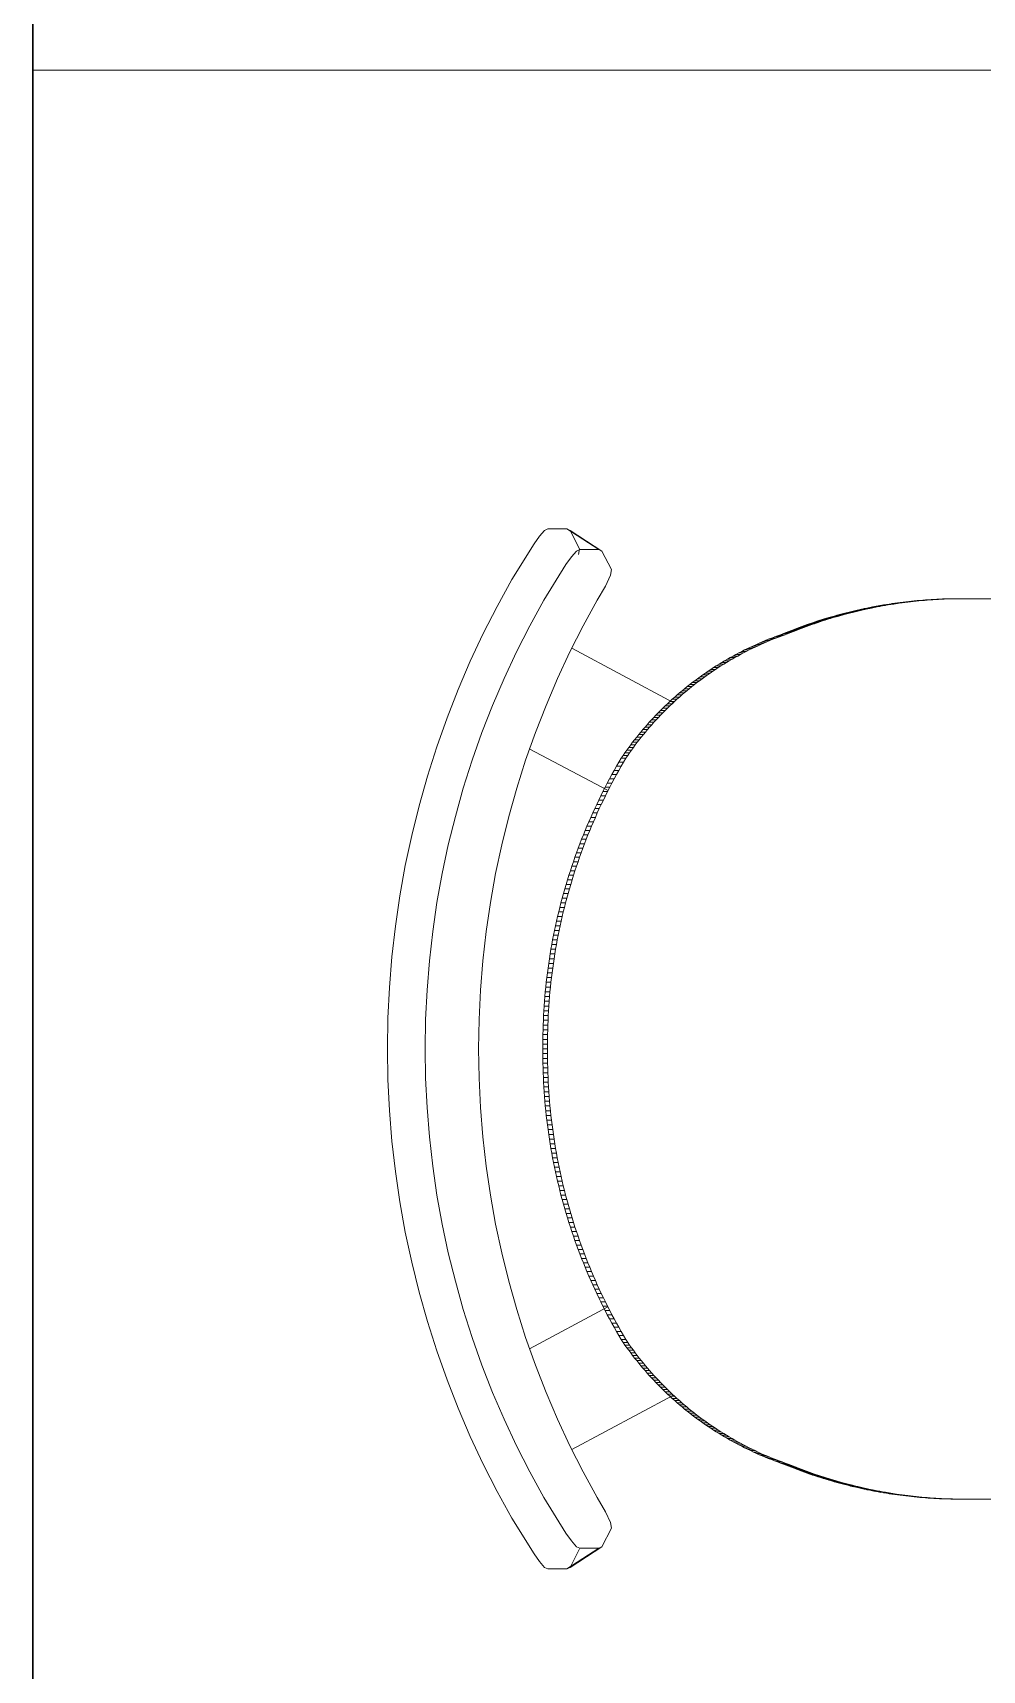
# Model space of a CAD drawing. Header units: metres. Extents: x 14591 to 15202, y 5442 to 5571.
# Drawn here: x 14881.513 to 14881.906, y 5553.738 to 5554.416 of the extents above; entities that cross this region are included whole.
import ezdxf

# ---------------------------------------------------------------- set-up
doc = ezdxf.new("R2010")
doc.units = ezdxf.units.M
doc.header["$MEASUREMENT"] = 0
doc.layers.add('Level 4', color=7, linetype='Continuous', lineweight=0)
doc.layers.add('Стены', color=7, linetype='Continuous', lineweight=13)

# ---------------------------------------------------------------- blocks, each defined once
blk = doc.blocks.new('*U50')
at = {"layer": 'Стены', "color": 7, "linetype": 'Continuous', "lineweight": 0}
blk.add_line((-0.95002, -0.33505), (1.02998, -0.33505), dxfattribs=at)
blk = doc.blocks.new('STUL24')
at = {"layer": 'Level 4', "color": 7, "linetype": 'Continuous', "lineweight": 0}
for p, q in [((-5.074, 43.504), (-6.332, 43.319)), ((-3.81, 43.648), (-5.074, 43.504)), ((-2.543, 43.751), (-3.81, 43.648)), ((-1.272, 43.813), (-2.543, 43.751)), ((0, 43.833), (-1.272, 43.813)), ((1.272, 43.813), (0, 43.833)), ((2.543, 43.751), (1.272, 43.813)), ((3.81, 43.648), (2.543, 43.751)), ((5.074, 43.504), (3.81, 43.648)), ((6.332, 43.319), (5.074, 43.504)), ((-8.825, 42.828), (-10.058, 42.522)), ((-7.583, 43.094), (-8.825, 42.828)), ((-6.332, 43.319), (-7.583, 43.094)), ((7.583, 43.094), (6.332, 43.319)), ((8.825, 42.828), (7.583, 43.094)), ((10.058, 42.522), (8.825, 42.828)), ((-11.28, 42.177), (-12.489, 41.792)), ((-10.058, 42.522), (-11.28, 42.177)), ((-4.849, 41.959), (-3.641, 42.096)), ((-3.641, 42.096), (-2.43, 42.194)), ((-2.43, 42.194), (-1.216, 42.253)), ((-1.216, 42.253), (0, 42.273)), ((0, 42.273), (1.216, 42.253)), ((1.216, 42.253), (2.43, 42.194)), ((2.43, 42.194), (3.641, 42.096)), ((3.641, 42.096), (4.849, 41.959)), ((11.28, 42.177), (10.058, 42.522)), ((12.489, 41.792), (11.28, 42.177)), ((-13.685, 41.368), (-14.865, 40.905)), ((-12.489, 41.792), (-13.685, 41.368)), ((-9.613, 41.023), (-8.435, 41.315)), ((-8.435, 41.315), (-7.247, 41.568)), ((-7.247, 41.568), (-6.051, 41.783)), ((-6.051, 41.783), (-4.849, 41.959)), ((4.849, 41.959), (6.051, 41.783)), ((6.051, 41.783), (7.247, 41.568)), ((7.247, 41.568), (8.435, 41.315)), ((8.435, 41.315), (9.613, 41.023)), ((13.685, 41.368), (12.489, 41.792)), ((14.865, 40.905), (13.685, 41.368)), ((-14.865, 40.905), (-16.029, 40.405)), ((-11.937, 40.327), (-10.781, 40.694)), ((-10.781, 40.694), (-9.613, 41.023)), ((9.613, 41.023), (10.781, 40.694)), ((10.781, 40.694), (11.937, 40.327)), ((16.029, 40.405), (14.865, 40.905)), ((-16.029, 40.405), (-17.176, 39.867)), ((-13.08, 39.923), (-11.937, 40.327)), ((-3.641, 39.885), (-2.43, 39.984)), ((-2.43, 39.984), (-1.216, 40.042)), ((-1.216, 40.042), (0, 40.062)), ((0, 40.062), (1.216, 40.042)), ((1.216, 40.042), (2.43, 39.984)), ((2.43, 39.984), (3.641, 39.885)), ((11.937, 40.327), (13.08, 39.923)), ((17.176, 39.867), (16.029, 40.405)), ((-18.303, 39.292), (-19.41, 38.681)), ((-17.176, 39.867), (-18.303, 39.292)), ((-15.321, 39.005), (-14.208, 39.482)), ((-14.208, 39.482), (-13.08, 39.923)), ((-8.435, 39.104), (-7.247, 39.357)), ((-7.247, 39.357), (-6.051, 39.572)), ((-6.051, 39.572), (-4.849, 39.748)), ((-4.849, 39.748), (-3.641, 39.885)), ((3.641, 39.885), (4.849, 39.748)), ((4.849, 39.748), (6.051, 39.572)), ((6.051, 39.572), (7.247, 39.357)), ((7.247, 39.357), (8.435, 39.104)), ((13.08, 39.923), (14.208, 39.482)), ((14.208, 39.482), (15.321, 39.005)), ((18.303, 39.292), (17.176, 39.867)), ((19.41, 38.681), (18.303, 39.292)), ((-19.41, 38.681), (-20.89, 37.768)), ((-16.418, 38.492), (-15.321, 39.005)), ((-10.781, 38.483), (-9.613, 38.812)), ((-9.613, 38.812), (-8.435, 39.104)), ((8.435, 39.104), (9.613, 38.812)), ((9.613, 38.812), (10.781, 38.483)), ((15.321, 39.005), (16.418, 38.492)), ((19.41, 38.681), (20.89, 37.768)), ((-18.555, 37.362), (-17.496, 37.944)), ((-17.496, 37.944), (-16.418, 38.492)), ((-13.08, 37.712), (-11.937, 38.116)), ((-10.672, 34.716), (-12.401, 37.952)), ((-11.937, 38.116), (-10.781, 38.483)), ((10.693, 34.7), (12.409, 37.967)), ((10.781, 38.483), (11.937, 38.116)), ((11.937, 38.116), (13.08, 37.712)), ((16.418, 38.492), (17.496, 37.944)), ((17.496, 37.944), (18.555, 37.362)), ((-21.443, 37.332), (-21.502, 37.196)), ((-21.207, 37.539), (-21.443, 37.332)), ((-20.89, 37.768), (-21.207, 37.539)), ((-18.555, 37.362), (-20.035, 36.449)), ((-15.321, 36.794), (-14.208, 37.271)), ((-14.208, 37.271), (-13.08, 37.712)), ((-2.754, 37.261), (-2.95, 37.238)), ((-2.558, 37.282), (-2.754, 37.261)), ((-2.754, 37.07), (-2.754, 37.261)), ((-2.362, 37.301), (-2.558, 37.282)), ((-2.558, 37.09), (-2.558, 37.282)), ((-2.165, 37.319), (-2.362, 37.301)), ((-2.362, 37.11), (-2.362, 37.301)), ((-1.969, 37.335), (-2.165, 37.319)), ((-2.165, 37.127), (-2.165, 37.319)), ((-1.772, 37.349), (-1.969, 37.335)), ((-1.969, 37.143), (-1.969, 37.335)), ((-1.576, 37.361), (-1.772, 37.349)), ((-1.772, 37.158), (-1.772, 37.349)), ((-1.379, 37.372), (-1.576, 37.361)), ((-1.576, 37.17), (-1.576, 37.361)), ((-1.182, 37.382), (-1.379, 37.372)), ((-1.379, 37.181), (-1.379, 37.372)), ((-0.985, 37.389), (-1.182, 37.382)), ((-1.182, 37.19), (-1.182, 37.382)), ((-0.788, 37.395), (-0.985, 37.389)), ((-0.985, 37.198), (-0.985, 37.389)), ((-0.591, 37.399), (-0.788, 37.395)), ((-0.788, 37.204), (-0.788, 37.395)), ((-0.394, 37.402), (-0.591, 37.399)), ((-0.591, 37.208), (-0.591, 37.399)), ((-0.197, 37.403), (-0.394, 37.402)), ((-0.394, 37.211), (-0.394, 37.402)), ((0, 37.402), (-0.197, 37.403)), ((-0.197, 37.212), (-0.197, 37.403)), ((0.197, 37.403), (0, 37.402)), ((0, 37.211), (0, 37.402)), ((0.394, 37.402), (0.197, 37.403)), ((0.197, 37.212), (0.197, 37.403)), ((0.591, 37.399), (0.394, 37.402)), ((0.394, 37.211), (0.394, 37.402)), ((0.788, 37.395), (0.591, 37.399)), ((0.591, 37.208), (0.591, 37.399)), ((0.985, 37.389), (0.788, 37.395)), ((0.788, 37.204), (0.788, 37.395)), ((1.182, 37.382), (0.985, 37.389)), ((0.985, 37.198), (0.985, 37.389)), ((1.379, 37.372), (1.182, 37.382)), ((1.182, 37.19), (1.182, 37.382)), ((1.576, 37.361), (1.379, 37.372)), ((1.379, 37.181), (1.379, 37.372)), ((1.772, 37.349), (1.576, 37.361)), ((1.576, 37.17), (1.576, 37.361)), ((1.969, 37.335), (1.772, 37.349)), ((1.772, 37.158), (1.772, 37.349)), ((2.165, 37.319), (1.969, 37.335)), ((1.969, 37.143), (1.969, 37.335)), ((2.362, 37.301), (2.165, 37.319)), ((2.165, 37.127), (2.165, 37.319)), ((2.558, 37.282), (2.362, 37.301)), ((2.362, 37.11), (2.362, 37.301)), ((2.754, 37.261), (2.558, 37.282)), ((2.558, 37.09), (2.558, 37.282)), ((2.95, 37.238), (2.754, 37.261)), ((2.754, 37.069), (2.754, 37.261)), ((13.08, 37.712), (14.208, 37.271)), ((14.208, 37.271), (15.321, 36.794)), ((18.555, 37.362), (20.035, 36.449)), ((20.89, 37.768), (21.207, 37.539)), ((21.207, 37.539), (21.443, 37.332)), ((21.443, 37.332), (21.502, 37.196)), ((-21.502, 37.196), (-21.502, 36.41)), ((-16.418, 36.281), (-15.321, 36.794)), ((-6.236, 36.602), (-6.426, 36.55)), ((-6.045, 36.653), (-6.236, 36.602)), ((-6.236, 36.411), (-6.236, 36.602)), ((-5.854, 36.702), (-6.045, 36.653)), ((-6.045, 36.461), (-6.045, 36.653)), ((-5.663, 36.749), (-5.854, 36.702)), ((-5.854, 36.51), (-5.854, 36.702)), ((-5.471, 36.794), (-5.663, 36.749)), ((-5.663, 36.557), (-5.663, 36.749)), ((-5.471, 36.603), (-5.663, 36.557)), ((-5.279, 36.838), (-5.471, 36.794)), ((-5.471, 36.603), (-5.471, 36.794)), ((-5.279, 36.647), (-5.471, 36.603)), ((-5.087, 36.881), (-5.279, 36.838)), ((-5.279, 36.647), (-5.279, 36.838)), ((-5.087, 36.689), (-5.279, 36.647)), ((-4.894, 36.921), (-5.087, 36.881)), ((-5.087, 36.689), (-5.087, 36.881)), ((-4.894, 36.73), (-5.087, 36.689)), ((-4.701, 36.961), (-4.894, 36.921)), ((-4.894, 36.73), (-4.894, 36.921)), ((-4.701, 36.769), (-4.894, 36.73)), ((-4.507, 36.998), (-4.701, 36.961)), ((-4.701, 36.769), (-4.701, 36.961)), ((-4.507, 36.807), (-4.701, 36.769)), ((-4.314, 37.034), (-4.507, 36.998)), ((-4.507, 36.807), (-4.507, 36.998)), ((-4.314, 36.843), (-4.507, 36.807)), ((-4.119, 37.068), (-4.314, 37.034)), ((-4.314, 36.843), (-4.314, 37.034)), ((-4.119, 36.877), (-4.314, 36.843)), ((-3.925, 37.1), (-4.119, 37.068)), ((-4.119, 36.877), (-4.119, 37.068)), ((-3.925, 36.909), (-4.119, 36.877)), ((-3.73, 37.131), (-3.925, 37.1)), ((-3.925, 36.909), (-3.925, 37.1)), ((-3.73, 36.94), (-3.925, 36.909)), ((-3.536, 37.16), (-3.73, 37.131)), ((-3.73, 36.94), (-3.73, 37.131)), ((-3.536, 36.969), (-3.73, 36.94)), ((-3.34, 37.188), (-3.536, 37.16)), ((-3.536, 36.969), (-3.536, 37.16)), ((-3.34, 36.997), (-3.536, 36.969)), ((-3.145, 37.214), (-3.34, 37.188)), ((-3.34, 36.997), (-3.34, 37.188)), ((-3.145, 37.023), (-3.34, 36.997)), ((-2.95, 37.238), (-3.145, 37.214)), ((-3.145, 37.023), (-3.145, 37.214)), ((-2.95, 37.047), (-3.145, 37.023)), ((-2.95, 37.047), (-2.95, 37.238)), ((-2.754, 37.07), (-2.95, 37.047)), ((-2.558, 37.09), (-2.754, 37.07)), ((-2.362, 37.11), (-2.558, 37.09)), ((-2.165, 37.127), (-2.362, 37.11)), ((-1.969, 37.143), (-2.165, 37.127)), ((-1.772, 37.158), (-1.969, 37.143)), ((-1.576, 37.17), (-1.772, 37.158)), ((-1.379, 37.181), (-1.576, 37.17)), ((-1.182, 37.19), (-1.379, 37.181)), ((-0.985, 37.198), (-1.182, 37.19)), ((-0.788, 37.204), (-0.985, 37.198)), ((-0.591, 37.208), (-0.788, 37.204)), ((-0.394, 37.211), (-0.591, 37.208)), ((-0.197, 37.212), (-0.394, 37.211)), ((0, 37.211), (-0.197, 37.212)), ((0.197, 37.212), (0, 37.211)), ((0.394, 37.211), (0.197, 37.212)), ((0.591, 37.208), (0.394, 37.211)), ((0.788, 37.204), (0.591, 37.208)), ((0.985, 37.198), (0.788, 37.204)), ((1.182, 37.19), (0.985, 37.198)), ((1.379, 37.181), (1.182, 37.19)), ((1.576, 37.17), (1.379, 37.181)), ((1.772, 37.158), (1.576, 37.17)), ((1.969, 37.143), (1.772, 37.158)), ((2.165, 37.127), (1.969, 37.143)), ((2.362, 37.11), (2.165, 37.127)), ((2.558, 37.09), (2.362, 37.11)), ((2.754, 37.069), (2.558, 37.09)), ((2.95, 37.047), (2.754, 37.069)), ((3.145, 37.214), (2.95, 37.238)), ((2.95, 37.047), (2.95, 37.238)), ((3.145, 37.023), (2.95, 37.047)), ((3.34, 37.188), (3.145, 37.214)), ((3.145, 37.023), (3.145, 37.214)), ((3.34, 36.997), (3.145, 37.023)), ((3.536, 37.16), (3.34, 37.188)), ((3.34, 36.997), (3.34, 37.188)), ((3.536, 36.969), (3.34, 36.997)), ((3.73, 37.131), (3.536, 37.16)), ((3.536, 36.969), (3.536, 37.16)), ((3.73, 36.94), (3.536, 36.969)), ((3.925, 37.1), (3.73, 37.131)), ((3.73, 36.94), (3.73, 37.131)), ((3.925, 36.909), (3.73, 36.94)), ((4.119, 37.068), (3.925, 37.1)), ((3.925, 36.909), (3.925, 37.1)), ((4.119, 36.877), (3.925, 36.909)), ((4.314, 37.034), (4.119, 37.068)), ((4.119, 36.877), (4.119, 37.068)), ((4.314, 36.843), (4.119, 36.877)), ((4.507, 36.998), (4.314, 37.034)), ((4.314, 36.843), (4.314, 37.034)), ((4.507, 36.807), (4.314, 36.843)), ((4.701, 36.961), (4.507, 36.998)), ((4.507, 36.807), (4.507, 36.998)), ((4.701, 36.769), (4.507, 36.807)), ((4.894, 36.921), (4.701, 36.961)), ((4.701, 36.769), (4.701, 36.961)), ((4.894, 36.73), (4.701, 36.769)), ((5.087, 36.881), (4.894, 36.921)), ((4.894, 36.73), (4.894, 36.921)), ((5.087, 36.689), (4.894, 36.73)), ((5.279, 36.838), (5.087, 36.881)), ((5.087, 36.689), (5.087, 36.881)), ((5.279, 36.647), (5.087, 36.689)), ((5.471, 36.794), (5.279, 36.838)), ((5.279, 36.647), (5.279, 36.838)), ((5.471, 36.603), (5.279, 36.647)), ((5.663, 36.749), (5.471, 36.794)), ((5.471, 36.603), (5.471, 36.794)), ((5.663, 36.557), (5.471, 36.603)), ((5.854, 36.702), (5.663, 36.749)), ((5.663, 36.557), (5.663, 36.749)), ((6.045, 36.653), (5.854, 36.702)), ((5.854, 36.51), (5.854, 36.702)), ((6.236, 36.602), (6.045, 36.653)), ((6.045, 36.461), (6.045, 36.653)), ((6.426, 36.55), (6.236, 36.602)), ((6.236, 36.411), (6.236, 36.602)), ((15.321, 36.794), (16.418, 36.281)), ((21.502, 37.196), (21.502, 36.41)), ((-21.502, 36.41), (-21.443, 36.277)), ((-21.502, 36.41), (-20.647, 35.091)), ((-21.443, 36.277), (-20.677, 35.886)), ((-21.443, 36.277), (-20.588, 34.958)), ((-20.588, 36.014), (-20.647, 35.877)), ((-20.352, 36.22), (-20.588, 36.014)), ((-20.035, 36.449), (-20.352, 36.22)), ((-17.496, 35.733), (-16.418, 36.281)), ((-14.335, 32.022), (-16.57, 36.204)), ((-8.299, 35.941), (-8.483, 35.872)), ((-8.114, 36.009), (-8.299, 35.941)), ((-8.299, 35.75), (-8.299, 35.941)), ((-7.928, 36.076), (-8.114, 36.009)), ((-8.114, 35.818), (-8.114, 36.009)), ((-7.742, 36.14), (-7.928, 36.076)), ((-7.928, 35.884), (-7.928, 36.076)), ((-7.742, 35.949), (-7.928, 35.884)), ((-7.556, 36.204), (-7.742, 36.14)), ((-7.742, 35.949), (-7.742, 36.14)), ((-7.556, 36.013), (-7.742, 35.949)), ((-7.369, 36.265), (-7.556, 36.204)), ((-7.556, 36.013), (-7.556, 36.204)), ((-7.369, 36.074), (-7.556, 36.013)), ((-7.181, 36.326), (-7.369, 36.265)), ((-7.369, 36.074), (-7.369, 36.265)), ((-7.181, 36.134), (-7.369, 36.074)), ((-6.993, 36.384), (-7.181, 36.326)), ((-7.181, 36.134), (-7.181, 36.326)), ((-6.993, 36.193), (-7.181, 36.134)), ((-6.804, 36.441), (-6.993, 36.384)), ((-6.993, 36.193), (-6.993, 36.384)), ((-6.804, 36.25), (-6.993, 36.193)), ((-6.615, 36.496), (-6.804, 36.441)), ((-6.804, 36.25), (-6.804, 36.441)), ((-6.615, 36.305), (-6.804, 36.25)), ((-6.426, 36.55), (-6.615, 36.496)), ((-6.615, 36.305), (-6.615, 36.496)), ((-6.426, 36.359), (-6.615, 36.305)), ((-6.426, 36.359), (-6.426, 36.55)), ((-6.236, 36.411), (-6.426, 36.359)), ((-6.045, 36.461), (-6.236, 36.411)), ((-5.854, 36.51), (-6.045, 36.461)), ((-5.663, 36.557), (-5.854, 36.51)), ((5.854, 36.51), (5.663, 36.557)), ((6.045, 36.461), (5.854, 36.51)), ((6.236, 36.411), (6.045, 36.461)), ((6.426, 36.359), (6.236, 36.411)), ((6.615, 36.496), (6.426, 36.55)), ((6.426, 36.359), (6.426, 36.55)), ((6.615, 36.305), (6.426, 36.359)), ((6.804, 36.441), (6.615, 36.496)), ((6.615, 36.305), (6.615, 36.496)), ((6.804, 36.25), (6.615, 36.305)), ((6.993, 36.384), (6.804, 36.441)), ((6.804, 36.25), (6.804, 36.441)), ((6.993, 36.193), (6.804, 36.25)), ((7.181, 36.326), (6.993, 36.384)), ((6.993, 36.193), (6.993, 36.384)), ((7.181, 36.134), (6.993, 36.193)), ((7.369, 36.265), (7.181, 36.326)), ((7.181, 36.134), (7.181, 36.326)), ((7.369, 36.074), (7.181, 36.134)), ((7.556, 36.204), (7.369, 36.265)), ((7.369, 36.074), (7.369, 36.265)), ((7.556, 36.013), (7.369, 36.074)), ((7.742, 36.14), (7.556, 36.204)), ((7.556, 36.013), (7.556, 36.204)), ((7.742, 35.949), (7.556, 36.013)), ((7.928, 36.076), (7.742, 36.14)), ((7.742, 35.949), (7.742, 36.14)), ((7.928, 35.884), (7.742, 35.949)), ((8.114, 36.009), (7.928, 36.076)), ((7.928, 35.884), (7.928, 36.076)), ((8.299, 35.941), (8.114, 36.009)), ((8.114, 35.818), (8.114, 36.009)), ((8.483, 35.872), (8.299, 35.941)), ((8.299, 35.75), (8.299, 35.941)), ((14.314, 31.984), (16.57, 36.205)), ((16.418, 36.281), (17.496, 35.733)), ((20.035, 36.449), (20.352, 36.22)), ((20.352, 36.22), (20.588, 36.014)), ((20.677, 35.886), (20.441, 35.923)), ((21.443, 36.277), (20.588, 34.958)), ((20.588, 36.014), (20.647, 35.877)), ((21.502, 36.41), (20.647, 35.091)), ((21.443, 36.277), (20.677, 35.886)), ((21.502, 36.41), (21.443, 36.277)), ((-20.647, 35.877), (-20.647, 35.091)), ((-18.555, 35.151), (-17.496, 35.733)), ((-9.935, 35.259), (-10.114, 35.176)), ((-9.756, 35.341), (-9.935, 35.259)), ((-9.935, 35.068), (-9.935, 35.259)), ((-9.576, 35.422), (-9.756, 35.341)), ((-9.756, 35.15), (-9.756, 35.341)), ((-9.576, 35.23), (-9.756, 35.15)), ((-9.396, 35.5), (-9.576, 35.422)), ((-9.576, 35.23), (-9.576, 35.422)), ((-9.396, 35.309), (-9.576, 35.23)), ((-9.214, 35.578), (-9.396, 35.5)), ((-9.396, 35.309), (-9.396, 35.5)), ((-9.214, 35.387), (-9.396, 35.309)), ((-9.033, 35.654), (-9.214, 35.578)), ((-9.214, 35.387), (-9.214, 35.578)), ((-9.033, 35.462), (-9.214, 35.387)), ((-8.85, 35.728), (-9.033, 35.654)), ((-9.033, 35.462), (-9.033, 35.654)), ((-8.85, 35.537), (-9.033, 35.462)), ((-8.667, 35.8), (-8.85, 35.728)), ((-8.85, 35.537), (-8.85, 35.728)), ((-8.667, 35.609), (-8.85, 35.537)), ((-8.483, 35.872), (-8.667, 35.8)), ((-8.667, 35.609), (-8.667, 35.8)), ((-8.483, 35.68), (-8.667, 35.609)), ((-8.483, 35.68), (-8.483, 35.872)), ((-8.299, 35.75), (-8.483, 35.68)), ((-8.114, 35.818), (-8.299, 35.75)), ((-7.928, 35.884), (-8.114, 35.818)), ((8.114, 35.818), (7.928, 35.884)), ((8.299, 35.75), (8.114, 35.818)), ((8.483, 35.68), (8.299, 35.75)), ((8.667, 35.8), (8.483, 35.872)), ((8.483, 35.68), (8.483, 35.872)), ((8.667, 35.609), (8.483, 35.68)), ((8.85, 35.728), (8.667, 35.8)), ((8.667, 35.609), (8.667, 35.8)), ((8.85, 35.537), (8.667, 35.609)), ((9.033, 35.654), (8.85, 35.728)), ((8.85, 35.537), (8.85, 35.728)), ((9.033, 35.462), (8.85, 35.537)), ((9.214, 35.578), (9.033, 35.654)), ((9.033, 35.462), (9.033, 35.654)), ((9.214, 35.387), (9.033, 35.462)), ((9.396, 35.5), (9.214, 35.578)), ((9.214, 35.387), (9.214, 35.578)), ((9.396, 35.309), (9.214, 35.387)), ((9.576, 35.422), (9.396, 35.5)), ((9.396, 35.309), (9.396, 35.5)), ((9.576, 35.23), (9.396, 35.309)), ((9.756, 35.341), (9.576, 35.422)), ((9.576, 35.23), (9.576, 35.422)), ((9.756, 35.15), (9.576, 35.23)), ((9.935, 35.259), (9.756, 35.341)), ((9.756, 35.15), (9.756, 35.341)), ((10.114, 35.176), (9.935, 35.259)), ((9.935, 35.068), (9.935, 35.259)), ((17.496, 35.733), (18.555, 35.151)), ((20.647, 35.877), (20.647, 35.091)), ((-20.647, 35.091), (-20.588, 34.958)), ((-20.588, 34.958), (-19.822, 34.567)), ((-19.822, 34.567), (-19.586, 34.604)), ((-19.586, 34.604), (-19.144, 34.815)), ((-19.144, 34.815), (-18.555, 35.151)), ((-11.342, 34.55), (-11.514, 34.455)), ((-11.169, 34.644), (-11.342, 34.55)), ((-11.342, 34.359), (-11.342, 34.55)), ((-10.995, 34.736), (-11.169, 34.644)), ((-11.169, 34.453), (-11.169, 34.644)), ((-10.995, 34.545), (-11.169, 34.453)), ((-10.82, 34.827), (-10.995, 34.736)), ((-10.995, 34.545), (-10.995, 34.736)), ((-10.82, 34.636), (-10.995, 34.545)), ((-10.645, 34.917), (-10.82, 34.827)), ((-10.82, 34.636), (-10.82, 34.827)), ((-10.645, 34.725), (-10.82, 34.636)), ((-10.468, 35.005), (-10.645, 34.917)), ((-10.645, 34.725), (-10.645, 34.917)), ((-10.468, 34.813), (-10.645, 34.725)), ((-10.291, 35.091), (-10.468, 35.005)), ((-10.468, 34.813), (-10.468, 35.005)), ((-10.291, 34.9), (-10.468, 34.813)), ((-10.114, 35.176), (-10.291, 35.091)), ((-10.291, 34.9), (-10.291, 35.091)), ((-10.114, 34.985), (-10.291, 34.9)), ((-10.114, 34.985), (-10.114, 35.176)), ((-9.935, 35.068), (-10.114, 34.985)), ((-9.756, 35.15), (-9.935, 35.068)), ((9.935, 35.068), (9.756, 35.15)), ((10.114, 34.985), (9.935, 35.068)), ((10.291, 35.091), (10.114, 35.176)), ((10.114, 34.985), (10.114, 35.176)), ((10.291, 34.9), (10.114, 34.985)), ((10.468, 35.005), (10.291, 35.091)), ((10.291, 34.9), (10.291, 35.091)), ((10.468, 34.813), (10.291, 34.9)), ((10.645, 34.917), (10.468, 35.005)), ((10.468, 34.813), (10.468, 35.005)), ((10.645, 34.725), (10.468, 34.813)), ((10.82, 34.827), (10.645, 34.917)), ((10.645, 34.725), (10.645, 34.917)), ((10.82, 34.636), (10.645, 34.725)), ((10.995, 34.736), (10.82, 34.827)), ((10.82, 34.636), (10.82, 34.827)), ((10.995, 34.545), (10.82, 34.636)), ((11.169, 34.644), (10.995, 34.736)), ((10.995, 34.545), (10.995, 34.736)), ((11.169, 34.453), (10.995, 34.545)), ((11.342, 34.55), (11.169, 34.644)), ((11.169, 34.453), (11.169, 34.644)), ((11.514, 34.455), (11.342, 34.55)), ((11.342, 34.359), (11.342, 34.55)), ((19.144, 34.815), (18.555, 35.151)), ((19.586, 34.604), (19.144, 34.815)), ((19.822, 34.567), (19.586, 34.604)), ((20.588, 34.958), (19.822, 34.567)), ((20.647, 35.091), (20.588, 34.958)), ((-12.358, 33.929), (-12.466, 33.85)), ((-12.248, 34.007), (-12.358, 33.929)), ((-12.358, 33.738), (-12.358, 33.929)), ((-12.138, 34.084), (-12.248, 34.007)), ((-12.248, 33.816), (-12.248, 34.007)), ((-12.138, 33.893), (-12.248, 33.816)), ((-12.026, 34.16), (-12.138, 34.084)), ((-12.138, 33.893), (-12.138, 34.084)), ((-12.026, 33.969), (-12.138, 33.893)), ((-11.857, 34.26), (-12.026, 34.16)), ((-12.026, 33.969), (-12.026, 34.16)), ((-11.857, 34.068), (-12.026, 33.969)), ((-11.686, 34.358), (-11.857, 34.26)), ((-11.857, 34.068), (-11.857, 34.26)), ((-11.686, 34.167), (-11.857, 34.068)), ((-11.514, 34.455), (-11.686, 34.358)), ((-11.686, 34.167), (-11.686, 34.358)), ((-11.514, 34.263), (-11.686, 34.167)), ((-11.514, 34.263), (-11.514, 34.455)), ((-11.342, 34.359), (-11.514, 34.263)), ((-11.169, 34.453), (-11.342, 34.359)), ((11.342, 34.359), (11.169, 34.453)), ((11.514, 34.263), (11.342, 34.359)), ((11.686, 34.358), (11.514, 34.455)), ((11.514, 34.263), (11.514, 34.455)), ((11.686, 34.167), (11.514, 34.263)), ((11.857, 34.26), (11.686, 34.358)), ((11.686, 34.167), (11.686, 34.358)), ((11.857, 34.068), (11.686, 34.167)), ((12.026, 34.16), (11.857, 34.26)), ((11.857, 34.068), (11.857, 34.26)), ((12.026, 33.969), (11.857, 34.068)), ((12.138, 34.084), (12.026, 34.16)), ((12.026, 33.969), (12.026, 34.16)), ((12.138, 33.893), (12.026, 33.969)), ((12.248, 34.007), (12.138, 34.084)), ((12.138, 33.893), (12.138, 34.084)), ((12.248, 33.816), (12.138, 33.893)), ((12.358, 33.929), (12.248, 34.007)), ((12.248, 33.816), (12.248, 34.007)), ((12.466, 33.85), (12.358, 33.929)), ((12.358, 33.738), (12.358, 33.929)), ((-13.205, 33.265), (-13.307, 33.177)), ((-13.102, 33.351), (-13.205, 33.265)), ((-13.205, 33.073), (-13.205, 33.265)), ((-12.998, 33.437), (-13.102, 33.351)), ((-13.102, 33.16), (-13.102, 33.351)), ((-12.998, 33.246), (-13.102, 33.16)), ((-12.893, 33.522), (-12.998, 33.437)), ((-12.998, 33.246), (-12.998, 33.437)), ((-12.893, 33.33), (-12.998, 33.246)), ((-12.788, 33.605), (-12.893, 33.522)), ((-12.893, 33.33), (-12.893, 33.522)), ((-12.788, 33.414), (-12.893, 33.33)), ((-12.681, 33.688), (-12.788, 33.605)), ((-12.788, 33.414), (-12.788, 33.605)), ((-12.681, 33.497), (-12.788, 33.414)), ((-12.574, 33.769), (-12.681, 33.688)), ((-12.681, 33.497), (-12.681, 33.688)), ((-12.574, 33.578), (-12.681, 33.497)), ((-12.466, 33.85), (-12.574, 33.769)), ((-12.574, 33.578), (-12.574, 33.769)), ((-12.466, 33.658), (-12.574, 33.578)), ((-12.466, 33.658), (-12.466, 33.85)), ((-12.358, 33.738), (-12.466, 33.658)), ((-12.248, 33.816), (-12.358, 33.738)), ((12.358, 33.738), (12.248, 33.816)), ((12.466, 33.658), (12.358, 33.738)), ((12.574, 33.769), (12.466, 33.85)), ((12.466, 33.658), (12.466, 33.85)), ((12.574, 33.578), (12.466, 33.658)), ((12.681, 33.688), (12.574, 33.769)), ((12.574, 33.578), (12.574, 33.769)), ((12.681, 33.497), (12.574, 33.578)), ((12.788, 33.605), (12.681, 33.688)), ((12.681, 33.497), (12.681, 33.688)), ((12.788, 33.414), (12.681, 33.497)), ((12.893, 33.522), (12.788, 33.605)), ((12.788, 33.414), (12.788, 33.605)), ((12.893, 33.33), (12.788, 33.414)), ((12.998, 33.437), (12.893, 33.522)), ((12.893, 33.33), (12.893, 33.522)), ((12.998, 33.246), (12.893, 33.33)), ((13.102, 33.351), (12.998, 33.437)), ((12.998, 33.246), (12.998, 33.437)), ((13.102, 33.16), (12.998, 33.246)), ((13.205, 33.265), (13.102, 33.351)), ((13.102, 33.16), (13.102, 33.351)), ((13.307, 33.177), (13.205, 33.265)), ((13.205, 33.073), (13.205, 33.265)), ((-13.995, 32.535), (-14.09, 32.439)), ((-13.9, 32.629), (-13.995, 32.535)), ((-13.995, 32.343), (-13.995, 32.535)), ((-13.803, 32.723), (-13.9, 32.629)), ((-13.9, 32.438), (-13.9, 32.629)), ((-13.803, 32.532), (-13.9, 32.438)), ((-13.706, 32.816), (-13.803, 32.723)), ((-13.803, 32.532), (-13.803, 32.723)), ((-13.706, 32.624), (-13.803, 32.532)), ((-13.607, 32.908), (-13.706, 32.816)), ((-13.706, 32.624), (-13.706, 32.816)), ((-13.607, 32.716), (-13.706, 32.624)), ((-13.508, 32.998), (-13.607, 32.908)), ((-13.607, 32.716), (-13.607, 32.908)), ((-13.508, 32.807), (-13.607, 32.716)), ((-13.408, 33.088), (-13.508, 32.998)), ((-13.508, 32.807), (-13.508, 32.998)), ((-13.408, 32.897), (-13.508, 32.807)), ((-13.307, 33.177), (-13.408, 33.088)), ((-13.408, 32.897), (-13.408, 33.088)), ((-13.307, 32.986), (-13.408, 32.897)), ((-13.307, 32.986), (-13.307, 33.177)), ((-13.205, 33.073), (-13.307, 32.986)), ((-13.102, 33.16), (-13.205, 33.073)), ((13.205, 33.073), (13.102, 33.16)), ((13.307, 32.986), (13.205, 33.073)), ((13.408, 33.088), (13.307, 33.177)), ((13.307, 32.986), (13.307, 33.177)), ((13.408, 32.897), (13.307, 32.986)), ((13.508, 32.998), (13.408, 33.088)), ((13.408, 32.897), (13.408, 33.088)), ((13.508, 32.807), (13.408, 32.897)), ((13.607, 32.908), (13.508, 32.998)), ((13.508, 32.807), (13.508, 32.998)), ((13.607, 32.716), (13.508, 32.807)), ((13.706, 32.816), (13.607, 32.908)), ((13.607, 32.716), (13.607, 32.908)), ((13.706, 32.624), (13.607, 32.716)), ((13.803, 32.723), (13.706, 32.816)), ((13.706, 32.624), (13.706, 32.816)), ((13.803, 32.532), (13.706, 32.624)), ((13.9, 32.629), (13.803, 32.723)), ((13.803, 32.532), (13.803, 32.723)), ((13.9, 32.438), (13.803, 32.532)), ((13.995, 32.535), (13.9, 32.629)), ((13.9, 32.438), (13.9, 32.629)), ((14.09, 32.439), (13.995, 32.535)), ((13.995, 32.343), (13.995, 32.535)), ((-14.637, 31.845), (-14.725, 31.743)), ((-14.548, 31.947), (-14.637, 31.845)), ((-14.637, 31.654), (-14.637, 31.845)), ((-14.459, 32.047), (-14.548, 31.947)), ((-14.548, 31.755), (-14.548, 31.947)), ((-14.459, 31.856), (-14.548, 31.755)), ((-14.368, 32.146), (-14.459, 32.047)), ((-14.459, 31.856), (-14.459, 32.047)), ((-14.368, 31.955), (-14.459, 31.856)), ((-14.276, 32.245), (-14.368, 32.146)), ((-14.368, 31.955), (-14.368, 32.146)), ((-14.276, 32.054), (-14.368, 31.955)), ((-14.184, 32.342), (-14.276, 32.245)), ((-14.276, 32.054), (-14.276, 32.245)), ((-14.184, 32.151), (-14.276, 32.054)), ((-14.09, 32.439), (-14.184, 32.342)), ((-14.184, 32.151), (-14.184, 32.342)), ((-14.09, 32.248), (-14.184, 32.151)), ((-14.09, 32.248), (-14.09, 32.439)), ((-13.995, 32.343), (-14.09, 32.248)), ((-13.9, 32.438), (-13.995, 32.343)), ((13.995, 32.343), (13.9, 32.438)), ((14.09, 32.248), (13.995, 32.343)), ((14.184, 32.342), (14.09, 32.439)), ((14.09, 32.248), (14.09, 32.439)), ((14.184, 32.151), (14.09, 32.248)), ((14.276, 32.245), (14.184, 32.342)), ((14.184, 32.151), (14.184, 32.342)), ((14.276, 32.054), (14.184, 32.151)), ((14.368, 32.146), (14.276, 32.245)), ((14.276, 32.054), (14.276, 32.245)), ((14.368, 31.955), (14.276, 32.054)), ((14.459, 32.047), (14.368, 32.146)), ((14.368, 31.955), (14.368, 32.146)), ((14.459, 31.856), (14.368, 31.955)), ((14.548, 31.947), (14.459, 32.047)), ((14.459, 31.856), (14.459, 32.047)), ((14.548, 31.755), (14.459, 31.856)), ((14.637, 31.845), (14.548, 31.947)), ((14.549, 31.755), (14.549, 31.947)), ((14.725, 31.743), (14.637, 31.845)), ((14.637, 31.654), (14.637, 31.845)), ((-15.147, 31.22), (-15.228, 31.113)), ((-15.065, 31.326), (-15.147, 31.22)), ((-15.147, 31.029), (-15.147, 31.22)), ((-14.981, 31.432), (-15.065, 31.326)), ((-15.065, 31.135), (-15.065, 31.326)), ((-14.981, 31.241), (-15.065, 31.135)), ((-14.897, 31.537), (-14.981, 31.432)), ((-14.981, 31.241), (-14.981, 31.432)), ((-14.897, 31.345), (-14.981, 31.241)), ((-14.811, 31.64), (-14.897, 31.537)), ((-14.897, 31.345), (-14.897, 31.537)), ((-14.811, 31.449), (-14.897, 31.345)), ((-14.725, 31.743), (-14.811, 31.64)), ((-14.811, 31.449), (-14.811, 31.64)), ((-14.725, 31.552), (-14.811, 31.449)), ((-14.725, 31.552), (-14.725, 31.743)), ((-14.637, 31.654), (-14.725, 31.552)), ((-14.548, 31.755), (-14.637, 31.654)), ((14.637, 31.654), (14.548, 31.755)), ((14.725, 31.552), (14.637, 31.654)), ((14.811, 31.64), (14.725, 31.743)), ((14.725, 31.552), (14.725, 31.743)), ((14.811, 31.449), (14.725, 31.552)), ((14.897, 31.537), (14.811, 31.64)), ((14.811, 31.449), (14.811, 31.64)), ((14.897, 31.345), (14.811, 31.449)), ((14.981, 31.432), (14.897, 31.537)), ((14.897, 31.345), (14.897, 31.537)), ((14.981, 31.241), (14.897, 31.345)), ((15.065, 31.326), (14.981, 31.432)), ((14.981, 31.241), (14.981, 31.432)), ((15.065, 31.135), (14.981, 31.241)), ((15.147, 31.22), (15.065, 31.326)), ((15.065, 31.135), (15.065, 31.326)), ((15.228, 31.113), (15.147, 31.22)), ((15.147, 31.029), (15.147, 31.22)), ((-15.618, 30.565), (-15.693, 30.453)), ((-15.543, 30.676), (-15.618, 30.565)), ((-15.618, 30.374), (-15.618, 30.565)), ((-15.543, 30.485), (-15.618, 30.374)), ((-15.466, 30.787), (-15.543, 30.676)), ((-15.543, 30.485), (-15.543, 30.676)), ((-15.466, 30.595), (-15.543, 30.485)), ((-15.388, 30.896), (-15.466, 30.787)), ((-15.466, 30.595), (-15.466, 30.787)), ((-15.388, 30.705), (-15.466, 30.595)), ((-15.309, 31.005), (-15.388, 30.896)), ((-15.388, 30.705), (-15.388, 30.896)), ((-15.309, 30.814), (-15.388, 30.705)), ((-15.228, 31.113), (-15.309, 31.005)), ((-15.309, 30.814), (-15.309, 31.005)), ((-15.228, 30.922), (-15.309, 30.814)), ((-15.228, 30.922), (-15.228, 31.113)), ((-15.147, 31.029), (-15.228, 30.922)), ((-15.065, 31.135), (-15.147, 31.029)), ((15.147, 31.029), (15.065, 31.135)), ((15.228, 30.922), (15.147, 31.029)), ((15.309, 31.005), (15.228, 31.113)), ((15.228, 30.922), (15.228, 31.113)), ((15.309, 30.814), (15.228, 30.922)), ((15.388, 30.896), (15.309, 31.005)), ((15.309, 30.814), (15.309, 31.005)), ((15.388, 30.705), (15.309, 30.814)), ((15.466, 30.787), (15.388, 30.896)), ((15.388, 30.705), (15.388, 30.896)), ((15.466, 30.595), (15.388, 30.705)), ((15.543, 30.676), (15.466, 30.787)), ((15.466, 30.595), (15.466, 30.787)), ((15.543, 30.485), (15.466, 30.595)), ((15.618, 30.565), (15.543, 30.676)), ((15.543, 30.485), (15.543, 30.676)), ((15.618, 30.374), (15.543, 30.485)), ((15.693, 30.453), (15.618, 30.565)), ((15.618, 30.374), (15.618, 30.565)), ((-16.049, 29.883), (-16.117, 29.767)), ((-15.98, 29.998), (-16.049, 29.883)), ((-16.049, 29.692), (-16.049, 29.883)), ((-15.98, 29.807), (-16.049, 29.692)), ((-15.91, 30.113), (-15.98, 29.998)), ((-15.98, 29.807), (-15.98, 29.998)), ((-15.91, 29.922), (-15.98, 29.807)), ((-15.839, 30.227), (-15.91, 30.113)), ((-15.91, 29.922), (-15.91, 30.113)), ((-15.839, 30.036), (-15.91, 29.922)), ((-15.767, 30.341), (-15.839, 30.227)), ((-15.839, 30.036), (-15.839, 30.227)), ((-15.767, 30.149), (-15.839, 30.036)), ((-15.693, 30.453), (-15.767, 30.341)), ((-15.767, 30.149), (-15.767, 30.341)), ((-15.693, 30.262), (-15.767, 30.149)), ((-15.693, 30.262), (-15.693, 30.453)), ((-15.618, 30.374), (-15.693, 30.262)), ((15.693, 30.262), (15.618, 30.374)), ((15.767, 30.341), (15.693, 30.453)), ((15.693, 30.262), (15.693, 30.453)), ((15.767, 30.149), (15.693, 30.262)), ((15.839, 30.227), (15.767, 30.341)), ((15.767, 30.149), (15.767, 30.341)), ((15.839, 30.036), (15.767, 30.149)), ((15.91, 30.113), (15.839, 30.227)), ((15.839, 30.036), (15.839, 30.227)), ((15.91, 29.922), (15.839, 30.036)), ((15.98, 29.998), (15.91, 30.113)), ((15.91, 29.922), (15.91, 30.113)), ((15.98, 29.807), (15.91, 29.922)), ((16.049, 29.883), (15.98, 29.998)), ((15.98, 29.807), (15.98, 29.998)), ((16.049, 29.692), (15.98, 29.807)), ((16.117, 29.767), (16.049, 29.883)), ((16.049, 29.692), (16.049, 29.883)), ((-16.438, 29.176), (-16.498, 29.056)), ((-16.376, 29.295), (-16.438, 29.176)), ((-16.438, 28.985), (-16.438, 29.176)), ((-16.313, 29.414), (-16.376, 29.295)), ((-16.376, 29.104), (-16.376, 29.295)), ((-16.313, 29.223), (-16.376, 29.104)), ((-16.249, 29.532), (-16.313, 29.414)), ((-16.313, 29.223), (-16.313, 29.414)), ((-16.249, 29.341), (-16.313, 29.223)), ((-16.183, 29.65), (-16.249, 29.532)), ((-16.249, 29.341), (-16.249, 29.532)), ((-16.183, 29.459), (-16.249, 29.341)), ((-16.117, 29.767), (-16.183, 29.65)), ((-16.183, 29.459), (-16.183, 29.65)), ((-16.117, 29.575), (-16.183, 29.459)), ((-16.117, 29.575), (-16.117, 29.767)), ((-16.049, 29.692), (-16.117, 29.575)), ((16.117, 29.575), (16.049, 29.692)), ((16.183, 29.65), (16.117, 29.767)), ((16.117, 29.575), (16.117, 29.767)), ((16.183, 29.459), (16.117, 29.575)), ((16.249, 29.532), (16.183, 29.65)), ((16.183, 29.459), (16.183, 29.65)), ((16.249, 29.341), (16.183, 29.459)), ((16.313, 29.414), (16.249, 29.532)), ((16.249, 29.341), (16.249, 29.532)), ((16.313, 29.223), (16.249, 29.341)), ((16.376, 29.295), (16.313, 29.414)), ((16.313, 29.223), (16.313, 29.414)), ((16.376, 29.104), (16.313, 29.223)), ((16.438, 29.176), (16.376, 29.295)), ((16.376, 29.104), (16.376, 29.295)), ((16.498, 29.056), (16.438, 29.176)), ((16.438, 28.985), (16.438, 29.176)), ((-16.783, 28.447), (-16.836, 28.323)), ((-16.728, 28.57), (-16.783, 28.447)), ((-16.783, 28.255), (-16.783, 28.447)), ((-16.673, 28.692), (-16.728, 28.57)), ((-16.728, 28.379), (-16.728, 28.57)), ((-16.673, 28.501), (-16.728, 28.379)), ((-16.616, 28.814), (-16.673, 28.692)), ((-16.673, 28.501), (-16.673, 28.692)), ((-16.616, 28.623), (-16.673, 28.501)), ((-16.558, 28.935), (-16.616, 28.814)), ((-16.616, 28.623), (-16.616, 28.814)), ((-16.558, 28.744), (-16.616, 28.623)), ((-16.498, 29.056), (-16.558, 28.935)), ((-16.558, 28.744), (-16.558, 28.935)), ((-16.498, 28.865), (-16.558, 28.744)), ((-16.498, 28.865), (-16.498, 29.056)), ((-16.438, 28.985), (-16.498, 28.865)), ((-16.376, 29.104), (-16.438, 28.985)), ((16.438, 28.985), (16.376, 29.104)), ((16.498, 28.865), (16.438, 28.985)), ((16.558, 28.935), (16.498, 29.056)), ((16.498, 28.865), (16.498, 29.056)), ((16.558, 28.744), (16.498, 28.865)), ((16.616, 28.814), (16.558, 28.935)), ((16.558, 28.744), (16.558, 28.935)), ((16.616, 28.623), (16.558, 28.744)), ((16.673, 28.692), (16.616, 28.814)), ((16.616, 28.623), (16.616, 28.814)), ((16.673, 28.501), (16.616, 28.623)), ((16.728, 28.57), (16.673, 28.692)), ((16.673, 28.501), (16.673, 28.692)), ((16.728, 28.379), (16.673, 28.501)), ((16.783, 28.447), (16.728, 28.57)), ((16.728, 28.379), (16.728, 28.57)), ((16.836, 28.323), (16.783, 28.447)), ((16.783, 28.255), (16.783, 28.447)), ((-17.036, 27.824), (-17.083, 27.698)), ((-16.988, 27.95), (-17.036, 27.824)), ((-17.036, 27.633), (-17.036, 27.824)), ((-16.939, 28.075), (-16.988, 27.95)), ((-16.988, 27.758), (-16.988, 27.95)), ((-16.939, 27.883), (-16.988, 27.758)), ((-16.888, 28.199), (-16.939, 28.075)), ((-16.939, 27.883), (-16.939, 28.075)), ((-16.888, 28.008), (-16.939, 27.883)), ((-16.836, 28.323), (-16.888, 28.199)), ((-16.888, 28.008), (-16.888, 28.199)), ((-16.836, 28.132), (-16.888, 28.008)), ((-16.836, 28.132), (-16.836, 28.323)), ((-16.783, 28.255), (-16.836, 28.132)), ((-16.728, 28.379), (-16.783, 28.255)), ((16.783, 28.255), (16.728, 28.379)), ((16.836, 28.132), (16.783, 28.255)), ((16.888, 28.199), (16.836, 28.323)), ((16.836, 28.132), (16.836, 28.323)), ((16.888, 28.008), (16.836, 28.132)), ((16.939, 28.075), (16.888, 28.199)), ((16.888, 28.008), (16.888, 28.199)), ((16.939, 27.883), (16.888, 28.008)), ((16.988, 27.95), (16.939, 28.075)), ((16.939, 27.883), (16.939, 28.075)), ((16.988, 27.758), (16.939, 27.883)), ((17.084, 27.698), (16.988, 27.95)), ((16.988, 27.758), (16.988, 27.95)), ((17.036, 27.633), (17.036, 27.824)), ((-17.261, 27.229), (-17.347, 27.012)), ((-17.304, 26.929), (-17.304, 27.12)), ((-17.173, 27.445), (-17.262, 27.229)), ((-17.173, 27.254), (-17.262, 27.038)), ((-17.261, 27.038), (-17.261, 27.229)), ((-17.217, 27.146), (-17.217, 27.337)), ((-17.129, 27.572), (-17.173, 27.445)), ((-17.173, 27.254), (-17.173, 27.445)), ((-17.129, 27.38), (-17.173, 27.254)), ((-17.083, 27.698), (-17.129, 27.572)), ((-17.129, 27.38), (-17.129, 27.572)), ((-17.083, 27.507), (-17.129, 27.38)), ((-17.083, 27.507), (-17.083, 27.698)), ((-17.036, 27.633), (-17.083, 27.507)), ((-16.988, 27.758), (-17.036, 27.633)), ((17.084, 27.507), (16.988, 27.758)), ((17.129, 27.572), (17.083, 27.698)), ((17.083, 27.507), (17.083, 27.698)), ((17.129, 27.38), (17.083, 27.507)), ((17.173, 27.445), (17.129, 27.572)), ((17.129, 27.38), (17.129, 27.572)), ((17.173, 27.254), (17.129, 27.38)), ((17.217, 27.337), (17.173, 27.445)), ((17.173, 27.254), (17.173, 27.445)), ((17.217, 27.146), (17.173, 27.254)), ((17.217, 27.146), (17.217, 27.337)), ((17.304, 27.12), (17.218, 27.337)), ((17.304, 26.929), (17.218, 27.146)), ((17.261, 27.038), (17.261, 27.229)), ((17.304, 26.929), (17.304, 27.12)), ((17.388, 26.903), (17.305, 27.12)), ((-17.509, 26.575), (-17.587, 26.355)), ((-17.548, 26.274), (-17.548, 26.465)), ((-17.429, 26.794), (-17.51, 26.575)), ((-17.429, 26.603), (-17.51, 26.383)), ((-17.509, 26.383), (-17.509, 26.575)), ((-17.469, 26.493), (-17.469, 26.684)), ((-17.346, 27.012), (-17.43, 26.794)), ((-17.346, 26.821), (-17.43, 26.603)), ((-17.429, 26.603), (-17.429, 26.794)), ((-17.388, 26.712), (-17.388, 26.903)), ((-17.261, 27.038), (-17.347, 26.821)), ((-17.346, 26.821), (-17.346, 27.012)), ((17.388, 26.712), (17.305, 26.929)), ((17.346, 26.821), (17.346, 27.012)), ((17.388, 26.712), (17.388, 26.903)), ((17.469, 26.684), (17.389, 26.903)), ((17.469, 26.493), (17.389, 26.712)), ((17.429, 26.603), (17.429, 26.794)), ((17.469, 26.493), (17.469, 26.684)), ((17.548, 26.465), (17.47, 26.684)), ((17.548, 26.274), (17.47, 26.493)), ((17.509, 26.383), (17.509, 26.575)), ((17.624, 26.244), (17.548, 26.465)), ((17.548, 26.274), (17.548, 26.465)), ((-17.732, 25.912), (-17.802, 25.689)), ((-17.767, 25.61), (-17.767, 25.801)), ((-17.661, 26.134), (-17.733, 25.912)), ((-17.661, 25.943), (-17.733, 25.721)), ((-17.732, 25.721), (-17.732, 25.912)), ((-17.697, 25.832), (-17.697, 26.023)), ((-17.586, 26.355), (-17.662, 26.134)), ((-17.586, 26.164), (-17.662, 25.943)), ((-17.661, 25.943), (-17.661, 26.134)), ((-17.624, 26.053), (-17.624, 26.244)), ((-17.509, 26.383), (-17.587, 26.164)), ((-17.586, 26.164), (-17.586, 26.355)), ((17.624, 26.053), (17.548, 26.274)), ((17.586, 26.164), (17.586, 26.355)), ((17.697, 26.023), (17.624, 26.244)), ((17.624, 26.053), (17.624, 26.244)), ((17.697, 25.832), (17.624, 26.053)), ((17.661, 25.943), (17.661, 26.134)), ((17.697, 25.832), (17.697, 26.023)), ((17.767, 25.801), (17.698, 26.023)), ((17.767, 25.61), (17.698, 25.832)), ((17.732, 25.721), (17.732, 25.912)), ((17.767, 25.61), (17.767, 25.801)), ((17.835, 25.578), (17.768, 25.801)), ((-17.932, 25.242), (-17.993, 25.016)), ((-17.962, 24.938), (-17.962, 25.129)), ((-17.868, 25.466), (-17.932, 25.242)), ((-17.868, 25.275), (-17.932, 25.05)), ((-17.932, 25.05), (-17.932, 25.242)), ((-17.9, 25.163), (-17.9, 25.354)), ((-17.802, 25.689), (-17.869, 25.466)), ((-17.802, 25.498), (-17.869, 25.275)), ((-17.868, 25.275), (-17.868, 25.466)), ((-17.835, 25.386), (-17.835, 25.578)), ((-17.732, 25.721), (-17.802, 25.498)), ((-17.802, 25.498), (-17.802, 25.689)), ((17.835, 25.386), (17.768, 25.61)), ((17.802, 25.498), (17.802, 25.689)), ((17.835, 25.386), (17.835, 25.578)), ((17.9, 25.354), (17.836, 25.578)), ((17.9, 25.163), (17.836, 25.386)), ((17.868, 25.275), (17.868, 25.466)), ((17.9, 25.163), (17.9, 25.354)), ((17.962, 25.129), (17.901, 25.354)), ((17.962, 24.938), (17.901, 25.163)), ((17.932, 25.05), (17.932, 25.242)), ((17.962, 24.938), (17.962, 25.129)), ((18.022, 24.904), (17.963, 25.129)), ((-18.106, 24.564), (-18.159, 24.337)), ((-18.132, 24.259), (-18.132, 24.451)), ((-18.051, 24.79), (-18.107, 24.564)), ((-18.051, 24.599), (-18.107, 24.373)), ((-18.106, 24.373), (-18.106, 24.564)), ((-18.079, 24.486), (-18.079, 24.677)), ((-17.992, 25.016), (-18.051, 24.79)), ((-17.992, 24.825), (-18.051, 24.599)), ((-18.051, 24.599), (-18.051, 24.79)), ((-18.022, 24.712), (-18.022, 24.904)), ((-17.932, 25.05), (-17.993, 24.825)), ((-17.992, 24.825), (-17.992, 25.016)), ((18.022, 24.712), (17.963, 24.938)), ((17.992, 24.825), (17.992, 25.016)), ((18.022, 24.712), (18.022, 24.904)), ((18.079, 24.677), (18.023, 24.904)), ((18.079, 24.486), (18.023, 24.712)), ((18.051, 24.599), (18.051, 24.79)), ((18.132, 24.451), (18.079, 24.677)), ((18.079, 24.486), (18.079, 24.677)), ((18.132, 24.259), (18.079, 24.486)), ((18.106, 24.373), (18.106, 24.564)), ((18.132, 24.259), (18.132, 24.451)), ((18.184, 24.223), (18.133, 24.451)), ((-18.255, 23.881), (-18.3, 23.652)), ((-18.277, 23.575), (-18.277, 23.766)), ((-18.208, 24.109), (-18.256, 23.881)), ((-18.208, 23.918), (-18.256, 23.69)), ((-18.255, 23.69), (-18.255, 23.881)), ((-18.232, 23.804), (-18.232, 23.995)), ((-18.158, 24.337), (-18.209, 24.109)), ((-18.158, 24.146), (-18.209, 23.918)), ((-18.208, 23.918), (-18.208, 24.109)), ((-18.184, 24.032), (-18.184, 24.223)), ((-18.106, 24.373), (-18.159, 24.146)), ((-18.158, 24.146), (-18.158, 24.337)), ((18.184, 24.032), (18.133, 24.259)), ((18.158, 24.146), (18.158, 24.337)), ((18.232, 23.995), (18.184, 24.223)), ((18.184, 24.032), (18.184, 24.223)), ((18.232, 23.804), (18.184, 24.032)), ((18.208, 23.918), (18.208, 24.109)), ((18.232, 23.804), (18.232, 23.995)), ((18.277, 23.766), (18.233, 23.995)), ((18.277, 23.575), (18.233, 23.804)), ((18.255, 23.69), (18.255, 23.881)), ((18.277, 23.575), (18.277, 23.766)), ((18.32, 23.537), (18.278, 23.766)), ((-18.379, 23.192), (-18.415, 22.962)), ((-18.397, 22.886), (-18.397, 23.077)), ((-18.34, 23.422), (-18.38, 23.192)), ((-18.34, 23.231), (-18.38, 23.001)), ((-18.379, 23.001), (-18.379, 23.192)), ((-18.36, 23.116), (-18.36, 23.307)), ((-18.299, 23.652), (-18.341, 23.422)), ((-18.299, 23.461), (-18.341, 23.231)), ((-18.34, 23.231), (-18.34, 23.422)), ((-18.32, 23.346), (-18.32, 23.537)), ((-18.255, 23.69), (-18.3, 23.461)), ((-18.299, 23.461), (-18.299, 23.652)), ((18.32, 23.346), (18.278, 23.575)), ((18.299, 23.461), (18.299, 23.652)), ((18.32, 23.346), (18.32, 23.537)), ((18.36, 23.307), (18.321, 23.537)), ((18.36, 23.116), (18.321, 23.346)), ((18.34, 23.231), (18.34, 23.422)), ((18.36, 23.116), (18.36, 23.307)), ((18.397, 23.077), (18.361, 23.307)), ((18.397, 22.886), (18.361, 23.116)), ((18.379, 23.001), (18.379, 23.192)), ((18.397, 22.886), (18.397, 23.077)), ((18.431, 22.847), (18.398, 23.077)), ((-18.477, 22.5), (-18.505, 22.268)), ((-18.491, 22.193), (-18.491, 22.384)), ((-18.447, 22.731), (-18.478, 22.5)), ((-18.447, 22.54), (-18.478, 22.309)), ((-18.477, 22.309), (-18.477, 22.5)), ((-18.463, 22.424), (-18.463, 22.616)), ((-18.415, 22.962), (-18.448, 22.731)), ((-18.415, 22.771), (-18.448, 22.54)), ((-18.447, 22.54), (-18.447, 22.731)), ((-18.431, 22.655), (-18.431, 22.847)), ((-18.379, 23.001), (-18.415, 22.771)), ((-18.415, 22.771), (-18.415, 22.962)), ((18.431, 22.655), (18.398, 22.886)), ((18.415, 22.771), (18.415, 22.962)), ((18.431, 22.655), (18.431, 22.847)), ((18.463, 22.616), (18.432, 22.847)), ((18.463, 22.424), (18.432, 22.655)), ((18.447, 22.54), (18.447, 22.731)), ((18.491, 22.384), (18.463, 22.616)), ((18.463, 22.424), (18.463, 22.616)), ((18.491, 22.193), (18.463, 22.424)), ((18.477, 22.309), (18.477, 22.5)), ((18.491, 22.193), (18.491, 22.384)), ((18.517, 22.153), (18.492, 22.384)), ((-18.55, 21.804), (-18.57, 21.572)), ((-18.56, 21.497), (-18.56, 21.688)), ((-18.529, 22.037), (-18.551, 21.804)), ((-18.529, 21.845), (-18.551, 21.613)), ((-18.55, 21.613), (-18.55, 21.804)), ((-18.54, 21.729), (-18.54, 21.921)), ((-18.505, 22.268), (-18.53, 22.037)), ((-18.505, 22.077), (-18.53, 21.845)), ((-18.529, 21.845), (-18.529, 22.037)), ((-18.517, 21.961), (-18.517, 22.153)), ((-18.477, 22.309), (-18.505, 22.077)), ((-18.505, 22.077), (-18.505, 22.268)), ((18.517, 21.961), (18.492, 22.193)), ((18.505, 22.077), (18.505, 22.268)), ((18.517, 21.961), (18.517, 22.153)), ((18.54, 21.921), (18.518, 22.153)), ((18.54, 21.729), (18.518, 21.961)), ((18.529, 21.845), (18.529, 22.037)), ((18.54, 21.729), (18.54, 21.921)), ((18.56, 21.688), (18.541, 21.921)), ((18.56, 21.497), (18.541, 21.729)), ((18.55, 21.613), (18.55, 21.805)), ((18.56, 21.497), (18.56, 21.688)), ((18.577, 21.456), (18.561, 21.688)), ((-18.597, 21.107), (-18.608, 20.874)), ((-18.585, 21.34), (-18.598, 21.107)), ((-18.585, 21.148), (-18.598, 20.915)), ((-18.597, 20.915), (-18.597, 21.107)), ((-18.591, 21.032), (-18.591, 21.223)), ((-18.569, 21.572), (-18.585, 21.34)), ((-18.569, 21.381), (-18.585, 21.148)), ((-18.585, 21.148), (-18.585, 21.34)), ((-18.577, 21.265), (-18.577, 21.456)), ((-18.55, 21.613), (-18.57, 21.381)), ((-18.569, 21.381), (-18.569, 21.572)), ((18.577, 21.265), (18.561, 21.497)), ((18.568, 21.381), (18.568, 21.572)), ((18.577, 21.265), (18.577, 21.456)), ((18.591, 21.223), (18.578, 21.456)), ((18.591, 21.032), (18.578, 21.265)), ((18.585, 21.148), (18.585, 21.34)), ((18.591, 21.032), (18.591, 21.223)), ((18.603, 20.99), (18.592, 21.223)), ((18.603, 20.799), (18.592, 21.032)), ((18.597, 20.915), (18.597, 21.107)), ((-18.615, 20.641), (-18.62, 20.408)), ((-18.615, 20.45), (-18.62, 20.217)), ((-18.619, 20.408), (-18.62, 20.291)), ((-18.619, 20.217), (-18.619, 20.408)), ((-18.617, 20.333), (-18.617, 20.524)), ((-18.607, 20.874), (-18.615, 20.641)), ((-18.607, 20.683), (-18.615, 20.45)), ((-18.615, 20.45), (-18.615, 20.641)), ((-18.611, 20.566), (-18.611, 20.757)), ((-18.597, 20.915), (-18.608, 20.683)), ((-18.607, 20.683), (-18.607, 20.874)), ((-18.603, 20.799), (-18.603, 20.99)), ((18.603, 20.799), (18.603, 20.99)), ((18.611, 20.757), (18.604, 20.99)), ((18.611, 20.566), (18.604, 20.799)), ((18.608, 20.683), (18.608, 20.874)), ((18.617, 20.524), (18.612, 20.757)), ((18.612, 20.566), (18.612, 20.757)), ((18.617, 20.333), (18.612, 20.566)), ((18.615, 20.45), (18.615, 20.641)), ((18.617, 20.333), (18.617, 20.524)), ((18.62, 20.291), (18.618, 20.524)), ((18.62, 20.1), (18.618, 20.333)), ((18.619, 20.217), (18.619, 20.408)), ((-18.619, 20.217), (-18.621, 19.983)), ((-18.62, 20.291), (-18.62, 10.869)), ((18.62, 10.869), (18.62, 20.291))]:
    blk.add_line(p, q, dxfattribs=at)

msp = doc.modelspace()

# ---------------------------------------------------------------- linework, layer by layer
at = {"layer": 'Стены', "color": 7, "linetype": 'Continuous', "lineweight": 30}
msp.add_line((14881.51275864, 5554.4799997), (14881.51275864, 5550.6199997), dxfattribs=at)

# ---------------------------------------------------------------- block references
at = {"layer": 'Level 4', "color": 7, "linetype": 'Continuous', "lineweight": 0, "xscale": 0.01, "yscale": 0.01, "zscale": 0.01, "rotation": 90}
msp.add_blockref('STUL24', (14882.0978389, 5553.99524313), dxfattribs=at)
at = {"layer": 'Стены', "color": 7, "linetype": 'Continuous', "lineweight": 30}
msp.add_blockref('*U50', (14882.46277806, 5554.73504916), dxfattribs=at)

doc.saveas('drawing.dxf')
